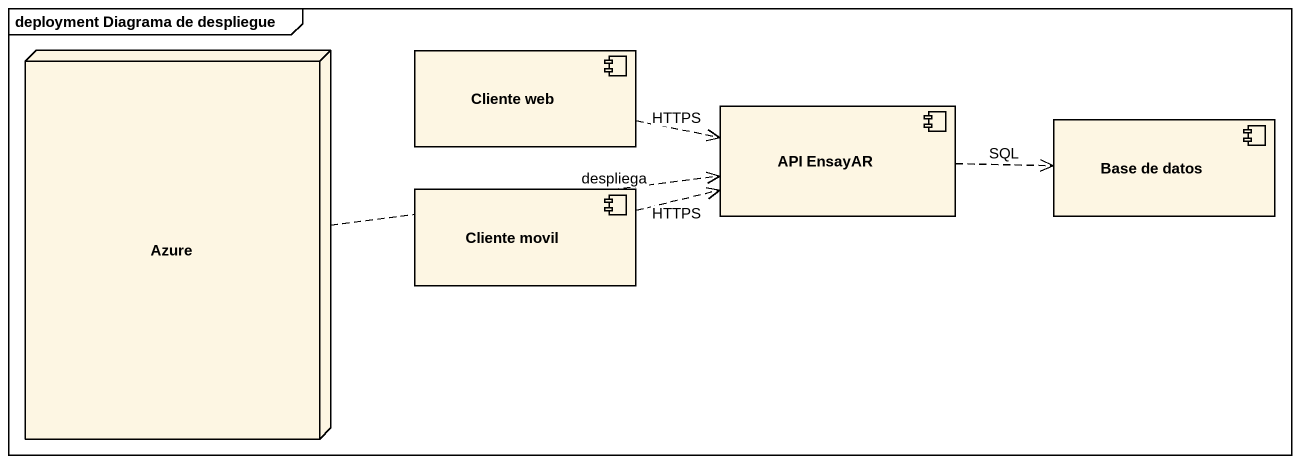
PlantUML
@startuml
mainframe deployment Diagrama de despliegue
node Azure
component "Cliente web" as Cliente_web
component "API EnsayAR" as API_EnsayAR
component "Base de datos" as Base_de_datos
component "Cliente movil" as Cliente_movil
Azure .right.> API_EnsayAR : despliega
Cliente_web .right.> API_EnsayAR : HTTPS
API_EnsayAR .right.> Base_de_datos : SQL
Cliente_movil .right.> API_EnsayAR : HTTPS
@enduml
